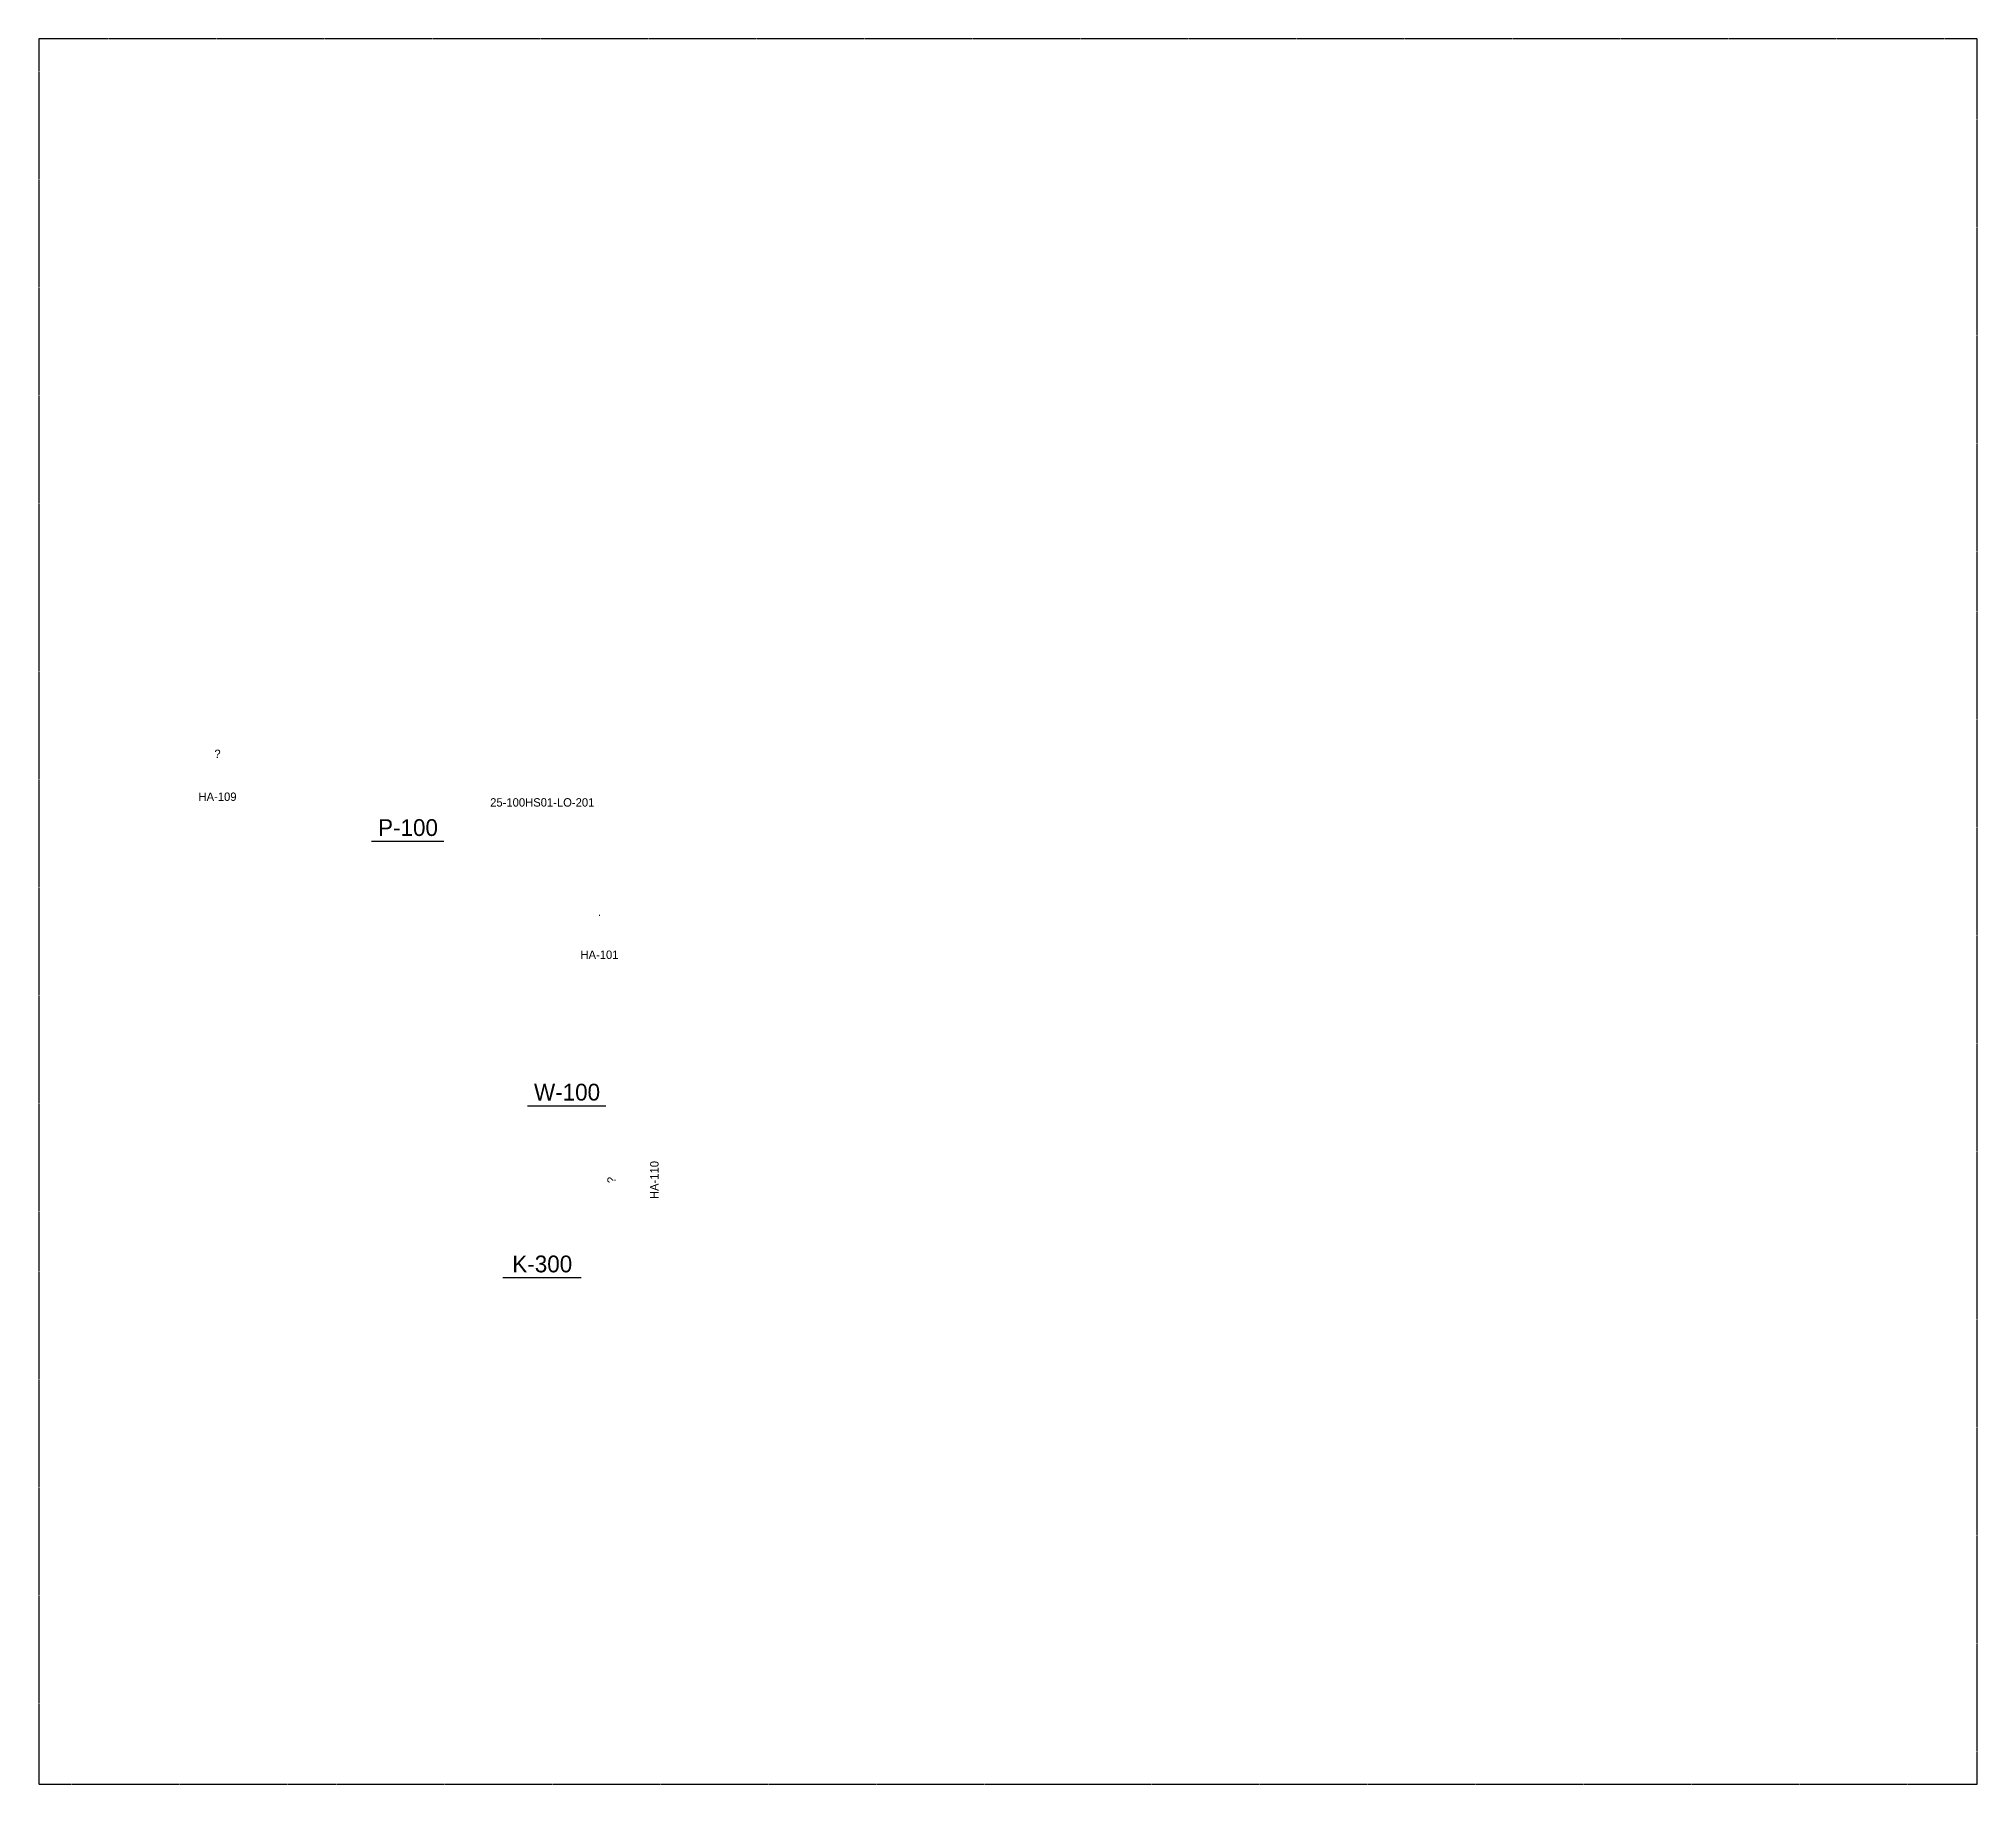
# Model space of a CAD drawing. Header units: millimetres. Extents: x 0 to 578, y 0 to 520.
import ezdxf
from ezdxf.enums import TextEntityAlignment as Align

# ---------------------------------------------------------------- set-up
doc = ezdxf.new("R2010")
doc.units = ezdxf.units.MM
doc.linetypes.add('HIDDEN2', pattern=[0.1875, 0.125, -0.0625])
doc.layers.add('no plot', color=41, linetype='HIDDEN2', plot=False)
doc.layers.add('Text', color=7, linetype='Continuous')

# ---------------------------------------------------------------- blocks, each defined once
blk = doc.blocks.new('Valve Label_block')
at = {"color": 0, "linetype": 'ByBlock', "lineweight": -2}
blk.add_attdef('#(TargetObject.Size)', text='', height=2.5, dxfattribs=at).set_placement((0, 4.7625), align=Align.BOTTOM_CENTER)
blk.add_attdef('#(TargetObject.Tag)', text='', height=2.5, dxfattribs=at).set_placement((0, -4.7625), align=Align.TOP_CENTER)
blk = doc.blocks.new('*U30')
at = {"color": 0, "linetype": 'ByBlock', "lineweight": -3}
blk.add_line((-11.79, -4.04), (11.6, -4.04), dxfattribs=at)
at = {"color": 0, "linetype": 'ByBlock', "lineweight": -2}
blk.add_attdef('#(Equipment.Tag)', text='', height=5, dxfattribs=at).set_placement((0, 0), align=Align.MIDDLE)
blk = doc.blocks.new('*U32')
at = {"color": 0, "linetype": 'ByBlock', "lineweight": -3}
blk.add_line((-10.89, -4.04), (10.7, -4.04), dxfattribs=at)
at = {"color": 0, "linetype": 'ByBlock', "lineweight": -2}
blk.add_attdef('#(Equipment.Tag)', text='', height=5, dxfattribs=at).set_placement((0, 0), align=Align.MIDDLE)
blk = doc.blocks.new('Pipeline Tag_block')
at = {"color": 0, "linetype": 'ByBlock', "lineweight": -2}
blk.add_attdef('#(TargetObject.Tag)', text='', height=2.5, dxfattribs=at).set_placement((0, 0), align=Align.MIDDLE_CENTER)

msp = doc.modelspace()

# ---------------------------------------------------------------- linework, layer by layer
at = {"layer": 'no plot'}
msp.add_lwpolyline([(0, 0), (577.5, 0), (577.5, 520), (0, 520)], close=True, dxfattribs=at)

# ---------------------------------------------------------------- block references
at = {"layer": 'Text'}
for name, p, values in [('Valve Label_block', (53.25, 300.21), {'#(TargetObject.Size)': '?', '#(TargetObject.Tag)': 'HA-109'}), ('Pipeline Tag_block', (150, 292.5), {'#(TargetObject.Tag)': '25-100HS01-LO-201'}), ('*U32', (110, 285), {'#(Equipment.Tag)': 'P-100'}), ('Valve Label_block', (167.04, 253.13), {'#(TargetObject.Size)': '.', '#(TargetObject.Tag)': 'HA-101'}), ('*U30', (157.38, 206.19), {'#(Equipment.Tag)': 'W-100'}), ('*U30', (150, 155), {'#(Equipment.Tag)': 'K-300'})]:
    msp.add_blockref(name, p, dxfattribs=at).add_auto_attribs(values)
at = {"layer": 'Text', "rotation": 90}
msp.add_blockref('Valve Label_block', (177.38, 180), dxfattribs=at).add_auto_attribs({'#(TargetObject.Size)': '?', '#(TargetObject.Tag)': 'HA-110'})

doc.saveas('drawing.dxf')
